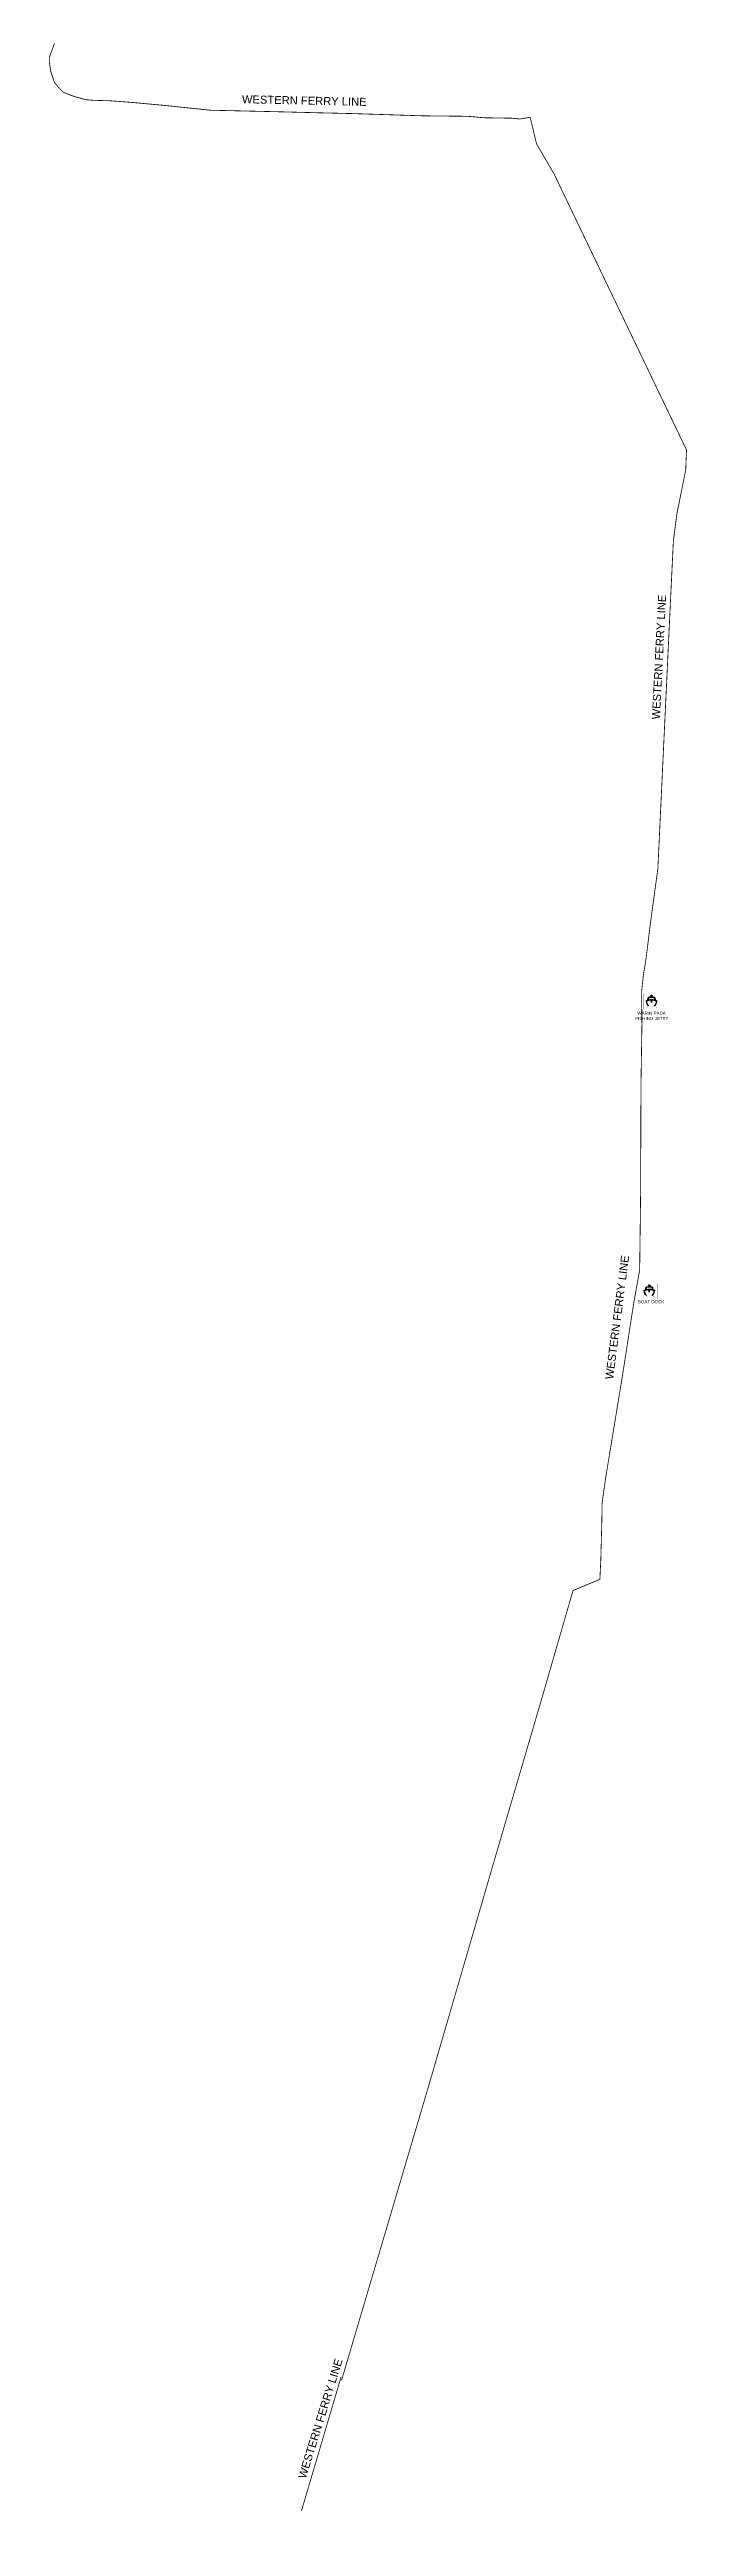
# Model space of a CAD drawing. Header units: metres. Extents: x 244144 to 284336, y 2072778 to 2140140.
# Drawn here: x 266974 to 270964, y 2101495 to 2116828 of the extents above; entities that cross this region are included whole.
import ezdxf

# ---------------------------------------------------------------- set-up
doc = ezdxf.new("R2010")
doc.units = ezdxf.units.M
doc.header["$MEASUREMENT"] = 0
doc.linetypes.add('DASHED2', pattern=[0.375, 0.25, -0.125])
doc.linetypes.add('HIDDEN', pattern=[0.375, 0.25, -0.125])
for name, color, linetype in [('FERRY', 14, 'Continuous'), ('FERRY ROUTE', 5, 'Continuous'), ('FERRY ROUTE TEXT', 7, 'Continuous'), ('JETTY TEXT', 7, 'Continuous')]:
    doc.layers.add(name, color=color, linetype=linetype)
doc.styles.get("Standard").update_dxf_attribs({"font": 'arial.ttf'})

# ---------------------------------------------------------------- blocks, each defined once
blk = doc.blocks.new('TUYJYHJ')
h = blk.add_hatch(color=256)
h.dxf.hatch_style = 1
h.paths.add_polyline_path([(-17427, 33760, 0.3927863), (-17566, 33889), (-18045, 33889), (-18075, 34080), (-17901, 34205), (-17918, 34237), (-18098, 34237), (-18112, 34354), (-18272, 34355), (-18285, 34236), (-18465, 34234), (-18482, 34202), (-18306, 34078), (-18333, 33889), (-18821, 33889, 0.3808527), (-18952, 33762), (-19066, 33168), (-19383, 33085), (-19217, 32340, 0.1416171), (-18869, 31851, 0.0136089), (-18837, 31886, -0.1415696), (-19171, 32353), (-19326, 33051), (-18254, 33330), (-18191, 32633), (-18127, 33330), (-17055, 33051), (-17210, 32353, -0.1421711), (-17546, 31885, 0.0134174), (-17514, 31849, 0.1421217), (-17165, 32340), (-16999, 33085), (-17315, 33168)])
h.paths.add_polyline_path([(-17377, 33184), (-18191, 33396), (-19003, 33184), (-18894, 33755, -0.3875835), (-18819, 33831), (-17566, 33831, -0.4030462), (-17485, 33753)], flags=16)
h.paths.add_polyline_path([(-17522, 33276), (-18153, 33444, 0.1099752), (-18246, 33444), (-18863, 33280, -0.3953326), (-18920, 33345), (-18859, 33724, -0.2949015), (-18804, 33783), (-17594, 33782, -0.3365152), (-17524, 33736), (-17447, 33341, -0.3840616)], flags=0)
h.paths.add_polyline_path([(-18093, 33889), (-18286, 33889), (-18255, 34100), (-18379, 34188), (-18243, 34190), (-18230, 34308), (-18154, 34307), (-18140, 34190), (-18003, 34190), (-18126, 34101)], flags=16)
at = {"const_width": 10}
blk.add_lwpolyline([(-20070, 34743), (-16263, 34743), (-16263, 31059), (-20070, 31059)], close=True, dxfattribs=at)
blk.add_lwpolyline([(-19531, 31574, 0.2463985), (-18801, 31932, 0.4206168), (-17584, 31932, 0.244555), (-16847, 31572, -0.2283367), (-17585, 31739, -0.420789), (-18798, 31742, -0.2663096)], format="xyb", close=True, dxfattribs=at)
at = {"flags": 128}
for points in [[(-18869, 31851, -0.1416171), (-19217, 32340), (-19383, 33085), (-19066, 33168), (-18952, 33762, -0.3808527), (-18821, 33889), (-18333, 33889), (-18306, 34078), (-18482, 34202), (-18465, 34234), (-18285, 34236), (-18272, 34355), (-18112, 34354), (-18112, 34354), (-18098, 34237), (-17918, 34237), (-17901, 34205), (-18075, 34080), (-18045, 33889), (-17565, 33889), (-17565, 33889, -0.3919775), (-17427, 33760), (-17315, 33168), (-16999, 33085), (-17165, 32340, -0.1421217), (-17514, 31849)], [(-18837, 31886, -0.1415696), (-19171, 32353), (-19326, 33051), (-18254, 33330)], [(-17377, 33184), (-17485, 33753, 0.4019781), (-17565, 33831), (-18819, 33831, 0.3875835), (-18894, 33755), (-19003, 33184)], [(-18127, 33330), (-17055, 33051), (-17210, 32353, -0.1421711), (-17546, 31885)]]:
    blk.add_lwpolyline(points, format="xyb", dxfattribs=at)
for points in [[(-19003, 33184), (-18191, 33396), (-17377, 33184)], [(-18286, 33889), (-18255, 34100), (-18379, 34188), (-18243, 34190), (-18230, 34308), (-18154, 34307), (-18140, 34190), (-18003, 34190), (-18126, 34101), (-18093, 33889)], [(-18093, 33889), (-18286, 33889)], [(-18127, 33330), (-18191, 32633), (-18254, 33330)]]:
    blk.add_lwpolyline(points, dxfattribs=at)
at = {"const_width": 10, "flags": 128}
blk.add_lwpolyline([(-17594, 33782, -0.3365152), (-17524, 33736), (-17447, 33341, -0.3840616), (-17522, 33276), (-18153, 33444, 0.1099752), (-18246, 33444), (-18863, 33280, -0.3953326), (-18920, 33345), (-18859, 33724, -0.2949015), (-18804, 33783)], format="xyb", close=True, dxfattribs=at)

msp = doc.modelspace()

# ---------------------------------------------------------------- linework, layer by layer
at = {"layer": 'FERRY ROUTE', "linetype": 'DASHED2', "ltscale": 500, "const_width": 5}
for points in [[(267008, 2116864), (266976, 2116778), (266976, 2116742), (266985, 2116687), (267007, 2116620), (267038, 2116583), (267063, 2116558), (267133, 2116531), (267203, 2116512), (267251, 2116508), (267357, 2116505), (267501, 2116494), (267696, 2116476), (267982, 2116446), (268161, 2116442), (268383, 2116437), (268658, 2116430), (268872, 2116425), (269311, 2116411), (269595, 2116408), (269691, 2116399), (269868, 2116396), (269919, 2116391), (269983, 2116402), (270023, 2116236), (270132, 2116049), (270961, 2114323), (270956, 2114199), (270901, 2113925), (270879, 2113758), (270863, 2113428), (270796, 2112010), (270782, 2111709), (270734, 2111357), (270709, 2111152), (270691, 2111040), (270680, 2110938), (270682, 2110733), (270676, 2110344), (270674, 2109693), (270670, 2109362), (270668, 2109199), (270632, 2109000), (270561, 2108543), (270480, 2108050), (270455, 2107899), (270433, 2107742), (270431, 2107622), (270425, 2107389), (270419, 2107266), (270251, 2107196), (270051, 2106505), (269750, 2105480), (269348, 2104100), (268995, 2102908), (268803, 2102260)], [(268800, 2102281), (267241, 2097013), (267252, 2095536), (270201, 2093986)]]:
    msp.add_lwpolyline(points, dxfattribs=at)

# ---------------------------------------------------------------- block references
at = {"layer": 'FERRY', "xscale": 0.0266638455042826, "yscale": 0.0266638455042826, "zscale": 0.0266638455042826}
for p in [(271227, 2110000), (271213, 2108190)]:
    msp.add_blockref('TUYJYHJ', p, dxfattribs=at)

# ---------------------------------------------------------------- texts
at = {"layer": 'FERRY ROUTE TEXT', "linetype": 'HIDDEN', "ltscale": 3, "char_height": 50, "attachment_point": 1}
for insert, rotation in [((268181, 2116540), 358.7465), ((270744, 2112641), 87.0763), ((270452, 2108520), 82.5826), ((268531, 2101657), 72.7045)]:
    msp.add_mtext_dynamic_manual_height_columns('WESTERN FERRY LINE', width=1410.94, gutter_width=1, heights=[0], dxfattribs=dict(at, insert=insert, rotation=rotation))
at = {"layer": 'JETTY TEXT', "char_height": 20, "width": 208.69, "attachment_point": 1}
for s, insert in [('{\\W2.062098; }WARIN PADA \\P{\\W0.305507; }FISHING JETTY', (270638, 2110814)), ('{\\W2.977739; }BOAT DOCK', (270634, 2109011))]:
    msp.add_mtext(s, dxfattribs=dict(at, insert=insert))

doc.saveas('drawing.dxf')
